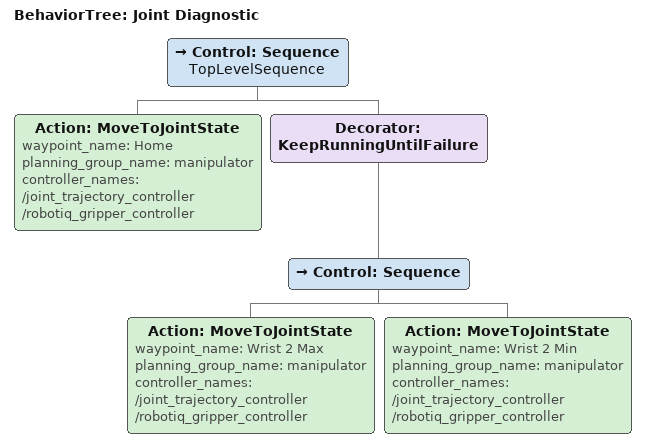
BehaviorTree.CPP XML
<?xml version='1.0' encoding='UTF-8'?>
<root BTCPP_format="4" main_tree_to_execute="Joint Diagnostic">
  <BehaviorTree ID="Joint Diagnostic" _description="Move to a known pose and cycle through the min and max limits of a joint repeatedly">
    <Control ID="Sequence" name="TopLevelSequence">
      <Action ID="MoveToJointState" waypoint_name="Home" planning_group_name="manipulator" controller_names="/joint_trajectory_controller /robotiq_gripper_controller"/>
      <Decorator ID="KeepRunningUntilFailure">
        <Control ID="Sequence">
          <Action ID="MoveToJointState" waypoint_name="Wrist 2 Max" planning_group_name="manipulator" controller_names="/joint_trajectory_controller /robotiq_gripper_controller"/>
          <Action ID="MoveToJointState" waypoint_name="Wrist 2 Min" planning_group_name="manipulator" controller_names="/joint_trajectory_controller /robotiq_gripper_controller"/>
        </Control>
      </Decorator>
    </Control>
  </BehaviorTree>
</root>
